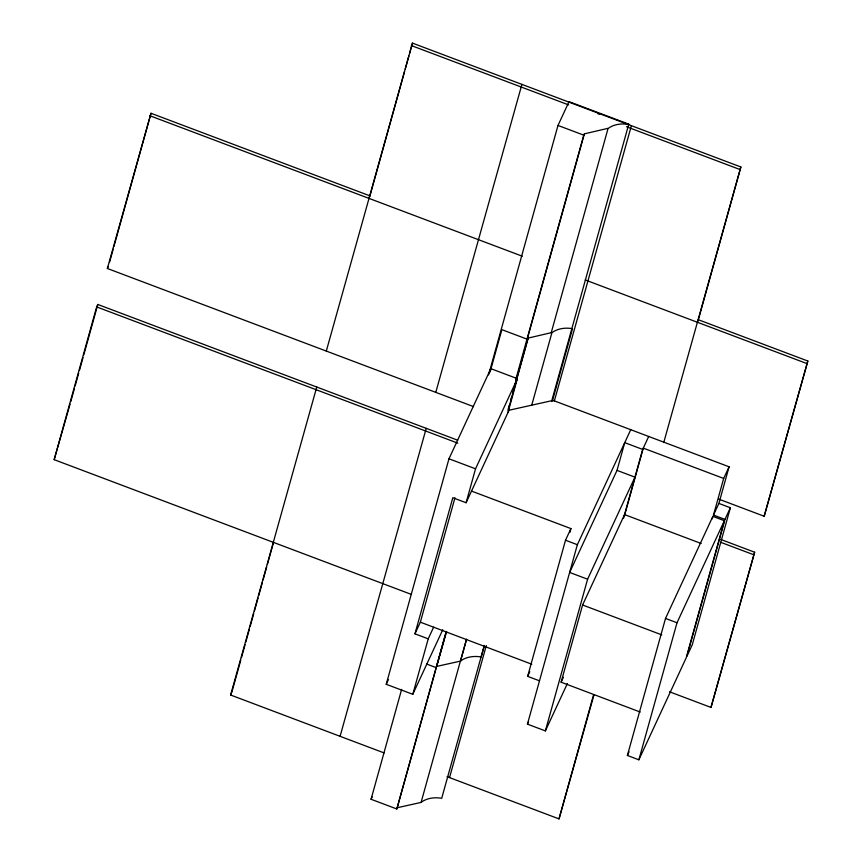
<?xml version="1.0" encoding="UTF-8"?>
<svg xmlns="http://www.w3.org/2000/svg" width="862" height="862" viewBox="0 0 862 862"><rect width="100%" height="100%" fill="white"/><g stroke="black" fill="none" stroke-linecap="round" stroke-linejoin="round"><path stroke-width="1.29" d="M411.519 594.468L54.166 459.672L96.663 306.915L97.815 304.458L457.679 440.202M473.529 406.605L107.362 268.491L151.012 113.267L369.949 195.857L368.807 198.314M70.07 404.138L54.166 459.672M70.792 401.552L74.401 388.6M75.113 386.014L78.722 373.063M79.444 370.477L83.043 357.536M83.765 354.939L97.815 304.458M109.582 262.145L113.181 249.193M113.903 246.607L151.012 113.267M384.118 752.925L230.607 695.02L316.753 387.049M326.299 351.071L412.456 43.1L740.867 166.98L698.004 321.03M231.749 692.563L240.746 660.195M241.468 657.609L245.077 644.657M245.789 642.071L249.398 629.12M250.12 626.534L253.719 613.593M254.441 610.996L258.04 598.056M258.762 595.47L262.36 582.518M263.082 579.932L266.681 566.991M267.403 564.394L273.534 542.392M369.949 195.857L404.526 71.578M405.248 68.992L408.847 56.041M409.569 53.455L412.456 43.1M340.081 736.31L426.227 428.339M435.773 392.372L521.919 84.39M442.756 629.745L412.79 694.309L386.23 684.288L448.973 458.789L490.812 368.645L517.372 378.666L507.933 412.596M412.79 694.309L428.22 638.839L414.945 633.829L452.809 497.73L466.094 502.74L509.033 410.237L553.092 400.41L729.09 466.795L718.897 503.419L713.488 515.077L724.974 519.409L686.842 656.456L692.251 644.798L730.383 507.75L718.897 503.419M488.582 374.905L557.994 125.443L569.049 101.641L598.465 112.739L597.56 113.536L599.359 114.215L599.359 113.073L628.775 124.171L551.68 401.067M446.354 631.48L396.832 808.987L371.059 799.268L401.627 689.395M414.945 633.829L420.354 622.181L454.974 497.74M489.735 372.535L490.812 368.645M490.359 371.005L501.867 329.65L527.63 339.369L515.045 384.603M466.094 502.74L475.533 468.809L517.372 378.666M515.788 379.452L583.768 135.162L584.361 133.869L608.497 128.212A25.224 18.598 15.5 0 1 628.646 124.462L628.775 124.171M527.544 338.087L584.361 133.869M396.832 808.987L446.096 631.911M508.214 409.159L509.291 405.291M510.735 400.119L511.812 396.24M512.524 393.654L513.612 389.775M426.464 663.966L436.291 667.673L446.602 631.48M508.095 410.452L528.234 338.076L552.37 332.409A25.224 18.598 15.5 0 1 572.508 328.67L552.37 401.045M551.195 332.807L608.022 128.589M397.425 807.694L421.087 802.414L466.396 639.55M436.883 666.369L460.534 661.1L466.654 639.119M531.746 405.172L551.885 332.797M421.087 802.414L421.561 802.037A25.224 18.598 15.5 0 1 441.71 798.287L484.282 645.466M460.534 661.1L461.019 660.712A25.224 18.598 15.5 0 1 481.168 656.973L484.175 646.338M449.544 777.61L486.287 645.563M554.255 401.293L631.393 125.69M539.493 680.818L527.641 676.347L565.515 540.237L570.924 528.589L471.503 491.081M569.847 532.479L570.924 528.589M567.379 683.523L545.377 730.901L527.436 724.134L577.357 544.709L630.747 429.696M545.377 730.901L587.593 579.21L569.642 572.443L617.02 470.383L624.734 442.648L642.675 449.425L623.474 518.45M640.25 712.044L561.108 682.187L582.583 604.995L624.541 514.592L701.194 543.502M624.228 516.607L643.278 448.121L723.681 478.453L713.488 515.077M447.033 776.662L559.018 818.9L593.595 694.621M663.718 442.594L740.867 166.98M594.015 694.75L559.018 818.9M627.385 755.468L665.518 618.431L712.885 516.37L724.371 520.702L686.238 657.749L638.871 759.81L627.385 755.468L629.077 751.826M638.871 759.81L677.004 622.763L724.371 520.702M712.195 518.859L712.885 516.37M669.472 691.777L710.988 707.433L754.638 552.219L720.664 539.407M718.886 499.163L764.185 516.252L807.834 361.027L698.36 319.737M754.638 552.219L710.988 707.433M807.834 361.027L764.185 516.252M107.362 268.491L108.127 266.843M230.607 695.02L231.361 693.382M527.63 339.369L528.234 338.076M386.23 684.288L388.493 679.418M428.22 638.839L433.629 627.191M371.059 799.268L372.168 796.887M527.641 676.347L529.807 671.681M642.675 449.425L648.687 436.474M587.593 579.21L634.96 477.149L617.02 470.383M527.436 724.134L528.568 721.709M561.108 682.187L563.371 677.295M723.681 478.453L729.09 466.795M724.974 519.409L730.383 507.75M411.314 45.557L568.597 104.895M626.48 126.725L739.725 169.437M557.994 125.443L583.768 135.162M149.869 115.734L522.318 256.219M585.233 279.956L806.692 363.495M96.663 306.915L457.797 443.143M720.783 542.338L753.496 554.675M448.973 458.789L475.533 468.809M565.515 540.237L577.357 544.709M665.518 618.431L677.004 622.763M582.583 604.995L661.725 634.852M420.354 622.181L531.8 664.214"/></g></svg>
